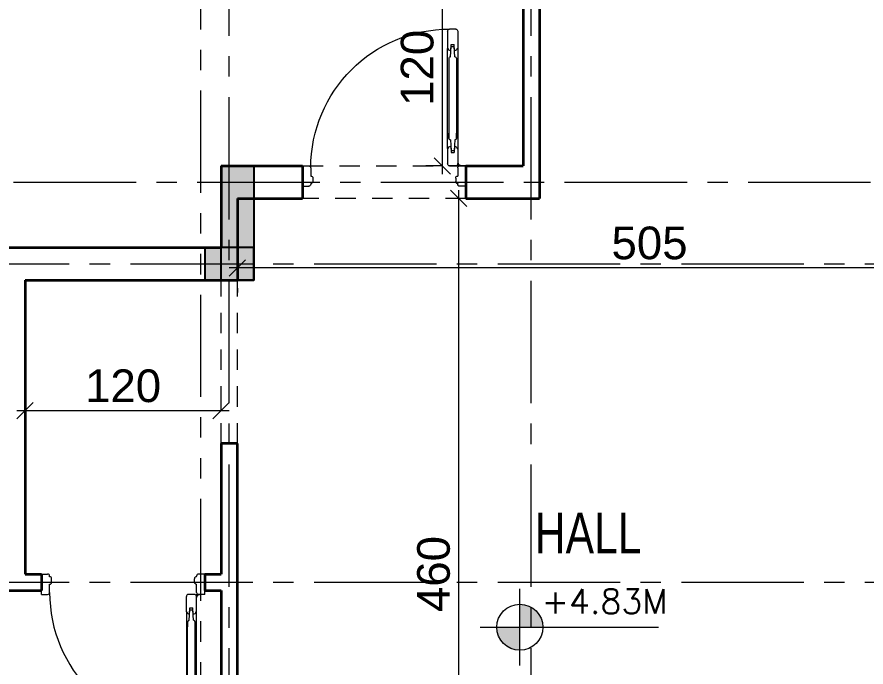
# Model space of a CAD drawing. Header units: millimetres. Extents: x -11627 to -10952, y 10244 to 10588.
# Drawn here: x -11318.86 to -11313.65, y 10465.16 to 10469.14 of the extents above; entities that cross this region are included whole.
import ezdxf

# ---------------------------------------------------------------- set-up
doc = ezdxf.new("R2010")
doc.units = ezdxf.units.MM
doc.header["$PDMODE"] = 35
for name, pattern in [('DOT', [0.25, 0, -0.25]), ('GROUND FLOOR XREF - option 3$0$FATHER FR$0$CENTER2', [1.125, 0.75, -0.125, 0.125, -0.125]), ('HIDDEN2', [0.1875, 0.125, -0.0625]), ('PHANTOM2', [1.25, 0.625, -0.125, 0.125, -0.125, 0.125, -0.125])]:
    doc.linetypes.add(name, pattern=pattern)
doc.layers.get('0').update_dxf_attribs({"lineweight": 5})
doc.layers.get('DEFPOINTS').update_dxf_attribs({"lineweight": 5})
for name, color, linetype, lineweight in [('A-AXIS LINE', 8, 'GROUND FLOOR XREF - option 3$0$FATHER FR$0$CENTER2', 0), ('A-GEN DIMS INTERNAL', 86, 'Continuous', 5), ('A-LEVEL TAG', 23, 'Continuous', 9), ('A-TEXT', 3, 'Continuous', 13), ('DIM IN', 191, 'Continuous', 5), ('DOORS', 30, 'Continuous', 9), ('hidden', 251, 'HIDDEN2', 5), ('S-COL HATCH', 5, 'Continuous', 15), ('SECTION', 3, 'PHANTOM2', 5), ('SYMBOLS LEVEL', 233, 'Continuous', 5), ('WALLS', 4, 'Continuous', 35)]:
    doc.layers.add(name, color=color, linetype=linetype, lineweight=lineweight)
doc.layers.add('A-SECTION LINE', color=230, linetype='GROUND FLOOR XREF - option 3$0$FATHER FR$0$CENTER2')
doc.layers.add('col1', color=6, linetype='Continuous')
doc.styles.add('GROUND FLOOR XREF - option 3$0$STYLE1', font='arial.ttf', dxfattribs={"height": 0.2})
doc.styles.add('T20-200', font='ROMANS.SHX', dxfattribs={"height": 0.4})
doc.dimstyles.new('DIM 100', dxfattribs={"dimtxt": 0.2, "dimasz": 0.1, "dimexe": 0.15, "dimexo": 0.2, "dimgap": 0.05, "dimtad": 1, "dimdec": 0, "dimlfac": 100, "dimzin": 1, "dimdsep": 46, "dimtxsty": 'GROUND FLOOR XREF - option 3$0$STYLE1', "dimblk": 'OBLIQUE', "dimcen": 0.02, "dimdle": 0.05, "dimclrd": 256, "dimclre": 6, "dimclrt": 3, "dimadec": 1, "dimazin": 0, "dimtfac": 0.9, "dimtdec": 0, "dimtix": 1, "dimtofl": 0, "dimtmove": 2, "dimatfit": 3, "dimldrblk": 'ARCHTICK', "dimfxl": 1, "dimtolj": 1, "dimtzin": 12, "dimlwd": -1, "dimlwe": -1, "dimarcsym": 0})

# ---------------------------------------------------------------- blocks, each defined once
blk = doc.blocks.new('D-P-10-80')
at = {"color": 0}
for p, q in [((0.04, 0.76), (0.04, 0.6753)), ((0.05, 0.77), (0.08, 0.77)), ((0.09, 0.76), (0.09, 0.6753)), ((0.043, 0.6753), (0.04, 0.6753)), ((0.04, 0.6753), (0.04, 0.1853)), ((0.0542, 0.6339), (0.0577, 0.6853)), ((0.0559, 0.6657), (0.0578, 0.6953)), ((0.0723, 0.6853), (0.0577, 0.6853)), ((0.0722, 0.6953), (0.0578, 0.6953)), ((0.0741, 0.6657), (0.0722, 0.6953)), ((0.0758, 0.6339), (0.0723, 0.6853)), ((0.087, 0.6753), (0.09, 0.6753)), ((0.09, 0.1853), (0.09, 0.6753)), ((0.0462, 0.6273), (0.0462, 0.2333)), ((0.0477, 0.6273), (0.0462, 0.6273)), ((0.0823, 0.6273), (0.0837, 0.6273)), ((0.0837, 0.6273), (0.0837, 0.2333)), ((0.0462, 0.2333), (0.0462, 0.2594)), ((0.0837, 0.2333), (0.0837, 0.2594)), ((0.0477, 0.2333), (0.0462, 0.2333)), ((0.0542, 0.2267), (0.0577, 0.1753)), ((0.0758, 0.2267), (0.0723, 0.1753)), ((0.0823, 0.2333), (0.0837, 0.2333)), ((0.043, 0.1853), (0.04, 0.1853)), ((0.04, 0.1853), (0.04, 0.11)), ((0.0559, 0.1949), (0.0578, 0.1653)), ((0.0723, 0.1753), (0.0577, 0.1753)), ((0.0741, 0.1949), (0.0722, 0.1653)), ((0.087, 0.1853), (0.09, 0.1853)), ((0.09, 0.1853), (0.09, 0.11)), ((0.0722, 0.1653), (0.0578, 0.1653)), ((0, 0.1), (0.03, 0.1)), ((0, 0.1), (0, 0)), ((0.0275, 0.1015), (0.0275, 0.101)), ((0.0285, 0.1025), (0.0365, 0.1025)), ((0.0285, 0.1), (0.0375, 0.1)), ((0.0332, 0.1025), (0.0355, 0.1025)), ((0.0365, 0.1025), (0.0348, 0.1025)), ((0.0375, 0.1115), (0.0375, 0.1035)), ((0.0375, 0.1045), (0.0375, 0.1035)), ((0.0418, 0.1025), (0.0375, 0.1025)), ((0.0375, 0.1025), (0.0375, 0.0981)), ((0.0385, 0.1125), (0.039, 0.1125)), ((0.04, 0.1115), (0.04, 0.1025)), ((0.04, 0.09), (0.04, 0.05)), ((0.05, 0.1), (0.08, 0.1)), ((0.76, 0.09), (0.76, 0.05)), ((0.8, 0.1), (0.77, 0.1)), ((0.8, 0.1), (0.8, 0)), ((0.04, 0.05), (0.04, 0.05)), ((0.76, 0.05), (0.76, 0.05)), ((0, 0), (0.03, 0)), ((0.04, 0.013), (0.04, 0.01)), ((0.05, 0.04), (0.05, 0.023)), ((0.75, 0.04), (0.75, 0.023)), ((0.76, 0.013), (0.76, 0.01)), ((0.8, 0), (0.77, 0))]:
    blk.add_line(p, q, dxfattribs=at)
for radius in [0.00367, 0.00201]:
    blk.add_circle((0.0375, 0.1025), radius, dxfattribs=at)
for centre, radius, start, end in [((0.05, 0.76), 0.01, 90, 180), ((0.08, 0.76), 0.01, 0, 90), ((0.08, 0.09), 0.68, 0, 90), ((0.053, 0.6753), 0.01, 180, 286.6378), ((0.077, 0.6753), 0.01, 253.3622, 0), ((0.0542, 0.6273), 0.00659, 89.3814, 180.0004), ((0.0757, 0.6273), 0.00659, 359.9999, 90.6186), ((0.0542, 0.2333), 0.00659, 179.9996, 270.6186), ((0.0757, 0.2333), 0.00659, 269.3814, 0.0001), ((0.053, 0.1853), 0.01, 73.3622, 180), ((0.077, 0.1853), 0.01, 0, 106.6378), ((0.0285, 0.1015), 0.001, 90, 180), ((0.0285, 0.101), 0.001, 180, 270), ((0.03, 0.09), 0.01, 0, 90), ((0.0365, 0.1035), 0.001, 270, 0), ((0.0385, 0.1115), 0.001, 90, 180), ((0.0375, 0.1025), 0.0025, 270, 0), ((0.039, 0.1115), 0.001, 0, 90), ((0.05, 0.11), 0.01, 180, 270), ((0.08, 0.11), 0.01, 270, 0), ((0.77, 0.09), 0.01, 90, 180), ((0.04, 0.04), 0.01, 0, 90), ((0.76, 0.04), 0.01, 90, 180), ((0.03, 0.01), 0.01, 270, 0), ((0.04, 0.023), 0.01, 270, 0), ((0.76, 0.023), 0.01, 180, 270), ((0.77, 0.01), 0.01, 180, 270)]:
    blk.add_arc(centre, radius, start, end, dxfattribs=at)
blk = doc.blocks.new('_Oblique')
at = {"color": 0, "linetype": 'ByBlock', "lineweight": -2}
blk.add_line((-0.5, -0.5), (0.5, 0.5), dxfattribs=at)
blk = doc.blocks.new('*D1040')
at = {"layer": 'A-GEN DIMS INTERNAL', "color": 6, "linetype": 'DOT', "transparency": 16777216}
for p, q in [((-11318.8061, 10466.7256), (-11318.8061, 10466.8752)), ((-11317.6061, 10466.7256), (-11317.6061, 10466.8752))]:
    blk.add_line(p, q, dxfattribs=at)
at = {"layer": 'A-GEN DIMS INTERNAL', "transparency": 16777216}
blk.add_line((-11317.5561, 10466.7252), (-11318.8561, 10466.7252), dxfattribs=at)
at = {"layer": 'DEFPOINTS', "color": 0, "transparency": 16777216}
for p in [(-11318.8061, 10466.7252), (-11318.8061, 10466.5256), (-11317.6061, 10466.5256)]:
    blk.add_point(p, dxfattribs=at)
at = {"layer": 'A-GEN DIMS INTERNAL', "transparency": 16777216, "xscale": 0.1, "yscale": 0.1, "zscale": 0.1, "rotation": 180}
blk.add_blockref('_Oblique', (-11318.8061, 10466.7252), dxfattribs=at)
at = {"layer": 'A-GEN DIMS INTERNAL', "transparency": 16777216, "xscale": 0.1, "yscale": 0.1, "zscale": 0.1}
blk.add_blockref('_Oblique', (-11317.6061, 10466.7252), dxfattribs=at)
at = {"layer": 'A-GEN DIMS INTERNAL', "color": 3, "transparency": 16777216, "insert": (-11318.2061, 10466.8773), "char_height": 0.2, "attachment_point": 5, "style": 'GROUND FLOOR XREF - option 3$0$STYLE1'}
blk.add_mtext('\\A1;120', dxfattribs=at)
blk = doc.blocks.new('_ArchTick')
at = {"color": 0, "linetype": 'ByBlock', "const_width": 0.15}
blk.add_lwpolyline([(-0.5, -0.5), (0.5, 0.5)], dxfattribs=at)
blk = doc.blocks.new('*D1059')
at = {"layer": 'A-GEN DIMS INTERNAL', "transparency": 16777216}
blk.add_line((-11316.1512, 10468.0756), (-11316.1512, 10463.3756), dxfattribs=at)
at = {"layer": 'A-GEN DIMS INTERNAL', "color": 6, "linetype": 'DOT', "transparency": 16777216}
for p, q in [((-11316.0429, 10468.0256), (-11316.0012, 10468.0256)), ((-11316.037, 10463.4256), (-11316.3012, 10463.4256))]:
    blk.add_line(p, q, dxfattribs=at)
at = {"layer": 'DEFPOINTS', "color": 0, "transparency": 16777216}
for p in [(-11316.2429, 10468.0256), (-11316.1512, 10463.4256), (-11315.837, 10463.4256)]:
    blk.add_point(p, dxfattribs=at)
at = {"layer": 'A-GEN DIMS INTERNAL', "transparency": 16777216, "xscale": 0.1, "yscale": 0.1, "zscale": 0.1}
for p, rotation in [((-11316.1512, 10468.0256), 90), ((-11316.1512, 10463.4256), 270)]:
    blk.add_blockref('_Oblique', p, dxfattribs=dict(at, rotation=rotation))
at = {"layer": 'A-GEN DIMS INTERNAL', "color": 3, "transparency": 16777216, "insert": (-11316.3033, 10465.7256), "char_height": 0.2, "attachment_point": 5, "rotation": 90, "style": 'GROUND FLOOR XREF - option 3$0$STYLE1'}
blk.add_mtext('\\A1;460', dxfattribs=at)
blk = doc.blocks.new('*D1064')
at = {"layer": 'A-GEN DIMS INTERNAL', "transparency": 16777216}
blk.add_line((-11316.2512, 10469.4756), (-11316.2512, 10468.1756), dxfattribs=at)
at = {"layer": 'A-GEN DIMS INTERNAL', "color": 6, "linetype": 'DOT', "transparency": 16777216}
for p, q in [((-11316.2521, 10469.4256), (-11316.4012, 10469.4256)), ((-11316.2521, 10468.2256), (-11316.4012, 10468.2256))]:
    blk.add_line(p, q, dxfattribs=at)
at = {"layer": 'DEFPOINTS', "color": 0, "transparency": 16777216}
for p in [(-11316.0521, 10469.4256), (-11316.2512, 10468.2256), (-11316.0521, 10468.2256)]:
    blk.add_point(p, dxfattribs=at)
at = {"layer": 'A-GEN DIMS INTERNAL', "transparency": 16777216, "xscale": 0.1, "yscale": 0.1, "zscale": 0.1}
for p, rotation in [((-11316.2512, 10469.4256), 90), ((-11316.2512, 10468.2256), 270)]:
    blk.add_blockref('_Oblique', p, dxfattribs=dict(at, rotation=rotation))
at = {"layer": 'A-GEN DIMS INTERNAL', "color": 3, "transparency": 16777216, "insert": (-11316.4033, 10468.8256), "char_height": 0.2, "attachment_point": 5, "rotation": 90, "style": 'GROUND FLOOR XREF - option 3$0$STYLE1'}
blk.add_mtext('\\A1;120', dxfattribs=at)
blk = doc.blocks.new('*D1094')
at = {"layer": 'A-GEN DIMS INTERNAL', "color": 6, "linetype": 'DOT', "transparency": 16777216}
for p, q in [((-11317.5061, 10467.8256), (-11317.5061, 10467.4501)), ((-11312.4561, 10467.8256), (-11312.4561, 10467.4501))]:
    blk.add_line(p, q, dxfattribs=at)
at = {"layer": 'A-GEN DIMS INTERNAL', "transparency": 16777216}
blk.add_line((-11312.4061, 10467.6001), (-11317.5561, 10467.6001), dxfattribs=at)
at = {"layer": 'DEFPOINTS', "color": 0, "transparency": 16777216}
for p in [(-11317.5061, 10468.0256), (-11312.4561, 10468.0256), (-11317.5061, 10467.6001)]:
    blk.add_point(p, dxfattribs=at)
at = {"layer": 'A-GEN DIMS INTERNAL', "transparency": 16777216, "xscale": 0.1, "yscale": 0.1, "zscale": 0.1, "rotation": 180}
blk.add_blockref('_Oblique', (-11317.5061, 10467.6001), dxfattribs=at)
at = {"layer": 'A-GEN DIMS INTERNAL', "transparency": 16777216, "xscale": 0.1, "yscale": 0.1, "zscale": 0.1}
blk.add_blockref('_Oblique', (-11312.4561, 10467.6001), dxfattribs=at)
at = {"layer": 'A-GEN DIMS INTERNAL', "color": 3, "transparency": 16777216, "insert": (-11314.9811, 10467.7522), "char_height": 0.2, "attachment_point": 5, "style": 'GROUND FLOOR XREF - option 3$0$STYLE1'}
blk.add_mtext('\\A1;505', dxfattribs=at)
blk = doc.blocks.new('*D1095')
at = {"layer": 'A-GEN DIMS INTERNAL', "color": 6, "linetype": 'DOT', "transparency": 16777216}
for p, q in [((-11317.5061, 10465.103), (-11317.5061, 10464.3591)), ((-11304.6061, 10465.103), (-11304.6061, 10464.3591))]:
    blk.add_line(p, q, dxfattribs=at)
at = {"layer": 'A-GEN DIMS INTERNAL', "transparency": 16777216}
blk.add_line((-11317.5561, 10464.5091), (-11304.5561, 10464.5091), dxfattribs=at)
at = {"layer": 'DEFPOINTS', "color": 0, "transparency": 16777216}
for p in [(-11317.5061, 10465.303), (-11304.6061, 10465.303), (-11304.6061, 10464.5091)]:
    blk.add_point(p, dxfattribs=at)
at = {"layer": 'A-GEN DIMS INTERNAL', "transparency": 16777216, "xscale": 0.1, "yscale": 0.1, "zscale": 0.1, "rotation": 180}
blk.add_blockref('_Oblique', (-11317.5061, 10464.5091), dxfattribs=at)
at = {"layer": 'A-GEN DIMS INTERNAL', "transparency": 16777216, "xscale": 0.1, "yscale": 0.1, "zscale": 0.1}
blk.add_blockref('_Oblique', (-11304.6061, 10464.5091), dxfattribs=at)
at = {"layer": 'A-GEN DIMS INTERNAL', "color": 3, "transparency": 16777216, "insert": (-11311.0561, 10464.6612), "char_height": 0.2, "attachment_point": 5, "style": 'GROUND FLOOR XREF - option 3$0$STYLE1'}
blk.add_mtext('\\A1;1290', dxfattribs=at)
blk = doc.blocks.new('TGTGTGTGTGTGTG')
at = {"layer": 'A-AXIS LINE'}
for p, q in [((-11392.0385, 10474.272), (-11392.0385, 10449.6118)), ((-11390.1885, 10474.272), (-11390.1885, 10449.6118)), ((-11397.857, 10468.1256), (-11373.8915, 10468.1256)), ((-11398.2667, 10467.6256), (-11373.8915, 10467.6256)), ((-11398.2667, 10465.6756), (-11373.8915, 10465.6756))]:
    blk.add_line(p, q, dxfattribs=at)
blk = doc.blocks.new('DDW')
at = {"layer": 'SYMBOLS LEVEL'}
h = blk.add_hatch(color=256, dxfattribs=at)
edge = h.paths.add_edge_path()
edge.add_line((-11621.43, 10035.1153), (-11621.43, 10034.9745))
edge.add_line((-11621.43, 10034.9745), (-11621.2892, 10034.9745))
edge.add_arc((-11621.43, 10034.9745), 0.1408, 0, 90)
edge = h.paths.add_edge_path()
edge.add_line((-11621.43, 10034.8337), (-11621.43, 10034.9745))
edge.add_line((-11621.43, 10034.9745), (-11621.5709, 10034.9745))
edge.add_arc((-11621.43, 10034.9745), 0.1408, 180, 270)
for p, q in [((-11621.43, 10034.7402), (-11621.43, 10035.2088)), ((-11621.6737, 10034.9745), (-11620.5802, 10034.9745))]:
    blk.add_line(p, q, dxfattribs=at)
blk.add_circle((-11621.43, 10034.9745), 0.1408, dxfattribs=at)
blk = doc.blocks.new('1220')
at = {"layer": 'SECTION'}
blk.add_line((-11265.1899, 10179.0612), (-11265.1899, 10204.6405), dxfattribs=at)
blk = doc.blocks.new('gcol')
at = {"layer": 'S-COL HATCH', "linetype": 'Continuous'}
h = blk.add_hatch(color=256, dxfattribs=at)
h.dxf.hatch_style = 1
h.paths.add_polyline_path([(46.8393, 18), (47.0393, 18), (47.0393, 17.3), (46.8393, 17.3)])
h = blk.add_hatch(color=256, dxfattribs=at)
h.dxf.hatch_style = 1
h.paths.add_polyline_path([(47.0393, 17.3), (47.0393, 17.5), (46.7393, 17.5), (46.7393, 17.3)])
at = {"layer": 'col1'}
for points in [[(46.8393, 18), (47.0393, 18), (47.0393, 17.3), (46.8393, 17.3)], [(47.0393, 17.3), (47.0393, 17.5), (46.7393, 17.5), (46.7393, 17.3)]]:
    blk.add_lwpolyline(points, close=True, dxfattribs=at)

msp = doc.modelspace()

# ---------------------------------------------------------------- linework, layer by layer
at = {"layer": 'hidden'}
for p, q in [((-11317.1061, 10468.2256), (-11316.1061, 10468.2256)), ((-11316.1061, 10468.0256), (-11317.1061, 10468.0256)), ((-11317.6061, 10466.5256), (-11317.6061, 10467.5256)), ((-11317.5061, 10466.5256), (-11317.5061, 10467.5256))]:
    msp.add_line(p, q, dxfattribs=at)
at = {"layer": 'WALLS'}
for p, q in [((-11315.6561, 10472.2256), (-11315.6561, 10468.0256)), ((-11315.7561, 10469.4256), (-11315.7561, 10468.2256)), ((-11317.6061, 10468.2256), (-11317.1061, 10468.2256)), ((-11317.6061, 10468.2256), (-11317.6061, 10467.7256)), ((-11317.1061, 10468.2256), (-11317.1061, 10468.0256)), ((-11316.1061, 10468.2256), (-11315.7561, 10468.2256)), ((-11316.1061, 10468.2256), (-11316.1061, 10468.0256)), ((-11317.5061, 10468.0256), (-11317.1061, 10468.0256)), ((-11317.5061, 10468.0256), (-11317.5061, 10467.5256)), ((-11316.1061, 10468.0256), (-11315.6561, 10468.0256)), ((-11321.6061, 10467.7256), (-11317.7061, 10467.7256)), ((-11317.7061, 10467.7256), (-11317.6061, 10467.7256)), ((-11318.8061, 10467.5256), (-11317.5061, 10467.5256)), ((-11318.8061, 10467.5256), (-11318.8061, 10465.7256)), ((-11317.6061, 10466.5256), (-11317.6061, 10465.7256)), ((-11317.5061, 10466.5256), (-11317.6061, 10466.5256)), ((-11317.5061, 10463.4256), (-11317.5061, 10466.5252)), ((-11318.8061, 10465.7256), (-11318.7061, 10465.7256)), ((-11318.7061, 10465.7256), (-11318.7061, 10465.6256)), ((-11317.7061, 10465.7256), (-11317.6061, 10465.7256)), ((-11317.7061, 10465.7256), (-11317.7061, 10465.6256)), ((-11319.0061, 10465.6256), (-11318.7061, 10465.6256)), ((-11317.7061, 10465.6256), (-11317.6061, 10465.6256)), ((-11317.6061, 10465.6256), (-11317.6061, 10461.2256))]:
    msp.add_line(p, q, dxfattribs=at)

# ---------------------------------------------------------------- block references
msp.add_blockref('gcol', (-11364.4453, 10450.2256))
at = {"layer": 'A-LEVEL TAG', "ltscale": 0.3}
msp.add_blockref('DDW', (305.6544, 430.4254), dxfattribs=at)
at = {"layer": 'A-SECTION LINE'}
msp.add_blockref('1220', (-52.5397, 270.2499), dxfattribs=at)
at = {"layer": 'DIM IN'}
msp.add_blockref('TGTGTGTGTGTGTG', (74.4806, 0), dxfattribs=at)
at = {"layer": 'DOORS', "xscale": -1.249998427620535, "yscale": 1.249998427620535, "zscale": 1.249998427620535}
msp.add_blockref('D-P-10-80', (-11316.1061, 10468.1006), dxfattribs=at)
at = {"layer": 'DOORS', "xscale": 1.249998427620535, "yscale": 1.249998427620535, "zscale": 1.249998427620535, "rotation": 180}
msp.add_blockref('D-P-10-80', (-11317.7061, 10465.7256), dxfattribs=at)

# ---------------------------------------------------------------- texts
at = {"layer": 'A-LEVEL TAG', "insert": (-11315.6416, 10465.6338), "char_height": 0.15, "width": 0.6675, "attachment_point": 1, "style": 'T20-200'}
msp.add_mtext('+4.83M', dxfattribs=at)
at = {"layer": 'A-TEXT', "style": 'GROUND FLOOR XREF - option 3$0$STYLE1', "width": 0.75}
msp.add_text('HALL', height=0.24942, dxfattribs=at).set_placement((-11315.6839, 10465.8517))

# ---------------------------------------------------------------- dimensions: what is measured, and where the dimension line sits
at = {"layer": 'A-GEN DIMS INTERNAL'}
for base, p1, p2, angle, picture, middle in [((-11316.2512, 10468.2256), (-11316.0521, 10469.4256), (-11316.0521, 10468.2256), 90, '*D1064', (-11316.4033, 10468.8256)), ((-11316.1512, 10463.4256), (-11316.2429, 10468.0256), (-11315.837, 10463.4256), 90, '*D1059', (-11316.3033, 10465.7256)), ((-11318.8061, 10466.7252), (-11317.6061, 10466.5256), (-11318.8061, 10466.5256), 180, '*D1040', (-11318.2061, 10466.8773))]:
    dim = msp.add_linear_dim(base=base, p1=p1, p2=p2, angle=angle, dimstyle='DIM 100', dxfattribs=at)
    dim.commit()
    dim.dimension.update_dxf_attribs({"geometry": picture, "text_midpoint": middle})
for base, p1, p2, picture, middle in [((-11317.5061, 10467.6001), (-11312.4561, 10468.0256), (-11317.5061, 10468.0256), '*D1094', (-11314.9811, 10467.7522)), ((-11304.6061, 10464.5091), (-11317.5061, 10465.303), (-11304.6061, 10465.303), '*D1095', (-11311.0561, 10464.6612))]:
    dim = msp.add_linear_dim(base=base, p1=p1, p2=p2, dimstyle='DIM 100', dxfattribs=at)
    dim.commit()
    dim.dimension.update_dxf_attribs({"geometry": picture, "text_midpoint": middle})

doc.saveas('drawing.dxf')
